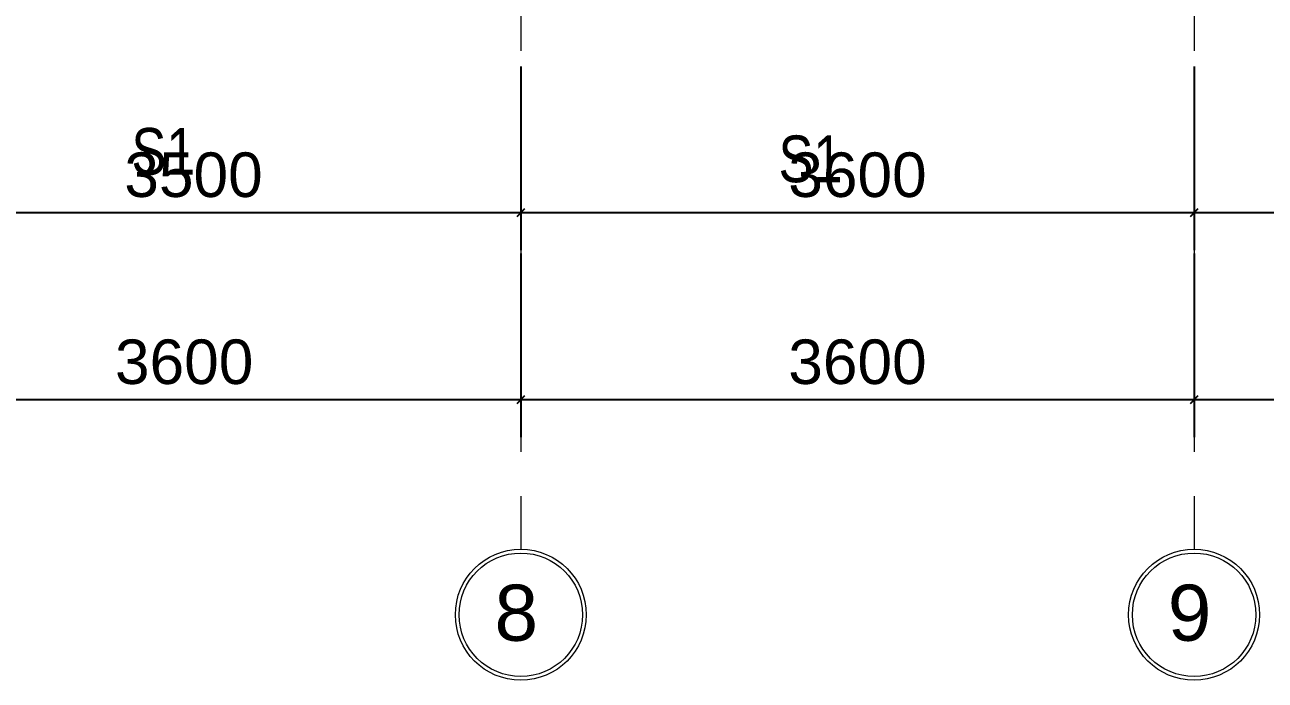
# Model space of a CAD drawing. Header units: millimetres. Extents: x -20510 to 108935, y -243239 to 20306.
# Drawn here: x 23398 to 30030, y -38700 to -35196 of the extents above; entities that cross this region are included whole.
import ezdxf

# ---------------------------------------------------------------- set-up
doc = ezdxf.new("R2010")
doc.units = ezdxf.units.MM
doc.linetypes.add('Hidden', pattern=[714.375, 476.25, -238.125])
for name, color, linetype, lineweight in [('A-ANNO-DIMS', 1, 'Continuous', 9), ('G-ANNO-TEXT', 2, 'Continuous', 9), ('S-GRID', 1, 'Continuous', 9), ('S-GRID-IDEN', 1, 'Continuous', 9)]:
    doc.layers.add(name, color=color, linetype=linetype, lineweight=lineweight)
doc.styles.add('Arial_2', font='arial.ttf', dxfattribs={"height": 300})
doc.styles.add('Arial_3', font='arial.ttf', dxfattribs={"width": 0.8, "height": 250})
doc.styles.add('Arial_5', font='arial.ttf', dxfattribs={"height": 238.125})
doc.dimstyles.new('SecretInternalLinAngDimStyle5p4736185', dxfattribs={"dimscale": 304.8, "dimtxt": 242.94927, "dimasz": 0.130208, "dimexe": 0.656168, "dimexo": 0.0625, "dimgap": 0.260417, "dimtad": 1, "dimdec": 0, "dimrnd": 100, "dimzin": 0, "dimdsep": 46, "dimtxsty": 'Arial_5', "dimblk1": 'OBLIQUE', "dimblk2": 'OBLIQUE', "dimsah": 1, "dimcen": 0.09, "dimdle": 0.492126, "dimazin": 0, "dimtfac": 1, "dimtdec": 4, "dimtix": 1, "dimtmove": 0, "dimatfit": 3, "dimfxl": 2.624672, "dimfxlon": 1, "dimtvp": 1, "dimtolj": 1, "dimtzin": 0, "dimarcsym": 2})

# ---------------------------------------------------------------- blocks, each defined once
blk = doc.blocks.new('Grid - TRUC  D1-102336-02_MẶT BẰNG TẦNG 2')
at = {"layer": 'S-GRID-IDEN'}
for radius in [3.5, 3.3]:
    blk.add_circle((0, 0), radius, dxfattribs=at)
blk = doc.blocks.new('_Oblique')
at = {"color": 0, "linetype": 'ByBlock', "lineweight": -2}
blk.add_line((-0.5, -0.5), (0.5, 0.5), dxfattribs=at)
blk = doc.blocks.new('DIMBLOCK8-02_MẶT BẰNG TẦNG 2')
at = {"layer": 'A-ANNO-DIMS', "color": 0, "lineweight": -2, "transparency": 16777216}
for p, q in [((22450, -36419.1), (22450, -37400)), ((26050, -36419.1), (26050, -37400)), ((22300, -37200), (26200, -37200))]:
    blk.add_line(p, q, dxfattribs=at)
at = {"layer": 'Defpoints', "color": 0, "transparency": 16777216}
for p in [(22450, -36400), (26050, -36400), (26050, -37200)]:
    blk.add_point(p, dxfattribs=at)
at = {"layer": 'A-ANNO-DIMS', "color": 0, "lineweight": -2, "transparency": 16777216, "xscale": 39.6875, "yscale": 39.6875, "zscale": 39.6875, "rotation": 180}
blk.add_blockref('_Oblique', (22450, -37200), dxfattribs=at)
at = {"layer": 'A-ANNO-DIMS', "color": 0, "lineweight": -2, "transparency": 16777216, "xscale": 39.6875, "yscale": 39.6875, "zscale": 39.6875}
blk.add_blockref('_Oblique', (26050, -37200), dxfattribs=at)
at = {"layer": 'A-ANNO-DIMS', "color": 0, "transparency": 16777216, "insert": (24250, -36999), "char_height": 238.12, "width": 879.103, "attachment_point": 5, "style": 'Arial_5'}
blk.add_mtext('\\A1;3600', dxfattribs=at)
blk = doc.blocks.new('DIMBLOCK9-02_MẶT BẰNG TẦNG 2')
at = {"layer": 'A-ANNO-DIMS', "color": 0, "lineweight": -2, "transparency": 16777216}
for p, q in [((26050, -36419.1), (26050, -37400)), ((29650, -36419.1), (29650, -37400)), ((25900, -37200), (29800, -37200))]:
    blk.add_line(p, q, dxfattribs=at)
at = {"layer": 'Defpoints', "color": 0, "transparency": 16777216}
for p in [(26050, -36400), (29650, -36400), (29650, -37200)]:
    blk.add_point(p, dxfattribs=at)
at = {"layer": 'A-ANNO-DIMS', "color": 0, "lineweight": -2, "transparency": 16777216, "xscale": 39.6875, "yscale": 39.6875, "zscale": 39.6875, "rotation": 180}
blk.add_blockref('_Oblique', (26050, -37200), dxfattribs=at)
at = {"layer": 'A-ANNO-DIMS', "color": 0, "lineweight": -2, "transparency": 16777216, "xscale": 39.6875, "yscale": 39.6875, "zscale": 39.6875}
blk.add_blockref('_Oblique', (29650, -37200), dxfattribs=at)
at = {"layer": 'A-ANNO-DIMS', "color": 0, "transparency": 16777216, "insert": (27850, -36999), "char_height": 238.12, "width": 879.103, "attachment_point": 5, "style": 'Arial_5'}
blk.add_mtext('\\A1;3600', dxfattribs=at)
blk = doc.blocks.new('DIMBLOCK10-02_MẶT BẰNG TẦNG 2')
at = {"layer": 'A-ANNO-DIMS', "color": 0, "lineweight": -2, "transparency": 16777216}
for p, q in [((29650, -36419.1), (29650, -37400)), ((33350, -36419.1), (33350, -37400)), ((29500, -37200), (33500, -37200))]:
    blk.add_line(p, q, dxfattribs=at)
at = {"layer": 'Defpoints', "color": 0, "transparency": 16777216}
for p in [(29650, -36400), (33350, -36400), (33350, -37200)]:
    blk.add_point(p, dxfattribs=at)
at = {"layer": 'A-ANNO-DIMS', "color": 0, "lineweight": -2, "transparency": 16777216, "xscale": 39.6875, "yscale": 39.6875, "zscale": 39.6875, "rotation": 180}
blk.add_blockref('_Oblique', (29650, -37200), dxfattribs=at)
at = {"layer": 'A-ANNO-DIMS', "color": 0, "lineweight": -2, "transparency": 16777216, "xscale": 39.6875, "yscale": 39.6875, "zscale": 39.6875}
blk.add_blockref('_Oblique', (33350, -37200), dxfattribs=at)
at = {"layer": 'A-ANNO-DIMS', "color": 0, "transparency": 16777216, "insert": (31500, -36999), "char_height": 238.12, "width": 879.103, "attachment_point": 5, "style": 'Arial_5'}
blk.add_mtext('\\A1;3700', dxfattribs=at)
blk = doc.blocks.new('DIMBLOCK35-02_MẶT BẰNG TẦNG 2')
at = {"layer": 'A-ANNO-DIMS', "color": 0, "lineweight": -2, "transparency": 16777216}
for p, q in [((22550, -35419.1), (22550, -36400)), ((26050, -35419.1), (26050, -36400)), ((22400, -36200), (26200, -36200))]:
    blk.add_line(p, q, dxfattribs=at)
at = {"layer": 'Defpoints', "color": 0, "transparency": 16777216}
for p in [(22550, -35400), (26050, -35400), (26050, -36200)]:
    blk.add_point(p, dxfattribs=at)
at = {"layer": 'A-ANNO-DIMS', "color": 0, "lineweight": -2, "transparency": 16777216, "xscale": 39.6875, "yscale": 39.6875, "zscale": 39.6875, "rotation": 180}
blk.add_blockref('_Oblique', (22550, -36200), dxfattribs=at)
at = {"layer": 'A-ANNO-DIMS', "color": 0, "lineweight": -2, "transparency": 16777216, "xscale": 39.6875, "yscale": 39.6875, "zscale": 39.6875}
blk.add_blockref('_Oblique', (26050, -36200), dxfattribs=at)
at = {"layer": 'A-ANNO-DIMS', "color": 0, "transparency": 16777216, "insert": (24300, -35999), "char_height": 238.12, "width": 879.103, "attachment_point": 5, "style": 'Arial_5'}
blk.add_mtext('\\A1;3500', dxfattribs=at)
blk = doc.blocks.new('DIMBLOCK36-02_MẶT BẰNG TẦNG 2')
at = {"layer": 'A-ANNO-DIMS', "color": 0, "lineweight": -2, "transparency": 16777216}
for p, q in [((26050, -35419.1), (26050, -36400)), ((29650, -35419.1), (29650, -36400)), ((25900, -36200), (29800, -36200))]:
    blk.add_line(p, q, dxfattribs=at)
at = {"layer": 'Defpoints', "color": 0, "transparency": 16777216}
for p in [(26050, -35400), (29650, -35400), (29650, -36200)]:
    blk.add_point(p, dxfattribs=at)
at = {"layer": 'A-ANNO-DIMS', "color": 0, "lineweight": -2, "transparency": 16777216, "xscale": 39.6875, "yscale": 39.6875, "zscale": 39.6875, "rotation": 180}
blk.add_blockref('_Oblique', (26050, -36200), dxfattribs=at)
at = {"layer": 'A-ANNO-DIMS', "color": 0, "lineweight": -2, "transparency": 16777216, "xscale": 39.6875, "yscale": 39.6875, "zscale": 39.6875}
blk.add_blockref('_Oblique', (29650, -36200), dxfattribs=at)
at = {"layer": 'A-ANNO-DIMS', "color": 0, "transparency": 16777216, "insert": (27850, -35999), "char_height": 238.12, "width": 879.103, "attachment_point": 5, "style": 'Arial_5'}
blk.add_mtext('\\A1;3600', dxfattribs=at)
blk = doc.blocks.new('DIMBLOCK37-02_MẶT BẰNG TẦNG 2')
at = {"layer": 'A-ANNO-DIMS', "color": 0, "lineweight": -2, "transparency": 16777216}
for p, q in [((29650, -35419.1), (29650, -36400)), ((32150, -35419.1), (32150, -36400)), ((29500, -36200), (32300, -36200))]:
    blk.add_line(p, q, dxfattribs=at)
at = {"layer": 'Defpoints', "color": 0, "transparency": 16777216}
for p in [(29650, -35400), (32150, -35400), (32150, -36200)]:
    blk.add_point(p, dxfattribs=at)
at = {"layer": 'A-ANNO-DIMS', "color": 0, "lineweight": -2, "transparency": 16777216, "xscale": 39.6875, "yscale": 39.6875, "zscale": 39.6875, "rotation": 180}
blk.add_blockref('_Oblique', (29650, -36200), dxfattribs=at)
at = {"layer": 'A-ANNO-DIMS', "color": 0, "lineweight": -2, "transparency": 16777216, "xscale": 39.6875, "yscale": 39.6875, "zscale": 39.6875}
blk.add_blockref('_Oblique', (32150, -36200), dxfattribs=at)
at = {"layer": 'A-ANNO-DIMS', "color": 0, "transparency": 16777216, "insert": (30900, -35999), "char_height": 238.12, "width": 879.103, "attachment_point": 5, "style": 'Arial_5'}
blk.add_mtext('\\A1;2500', dxfattribs=at)

msp = doc.modelspace()

# ---------------------------------------------------------------- linework, layer by layer
at = {"layer": 'S-GRID', "linetype": 'Hidden'}
for p, q in [((26050, -17000), (26050, -38000)), ((29650, -17000), (29650, -38000))]:
    msp.add_line(p, q, dxfattribs=at)

# ---------------------------------------------------------------- block references
at = {"layer": 'S-GRID-IDEN', "xscale": 99.99999999999991, "yscale": 99.99999999999991, "zscale": 99.99999999999991, "rotation": 180}
for p in [(26050, -38350), (29650, -38350)]:
    msp.add_blockref('Grid - TRUC  D1-102336-02_MẶT BẰNG TẦNG 2', p, dxfattribs=at)

# ---------------------------------------------------------------- texts
at = {"layer": 'G-ANNO-TEXT', "color": 7, "char_height": 250, "width": 410.464, "attachment_point": 1, "style": 'Arial_3', "bg_fill": 3, "box_fill_scale": 1.25, "bg_fill_color": 9, "bg_fill_true_color": 13158600, "bg_fill_transparency": 0}
for insert in [(23968, -35747.5), (27428, -35787.5)]:
    msp.add_mtext('S1', dxfattribs=dict(at, insert=insert))

# ---------------------------------------------------------------- dimensions: what is measured, and where the dimension line sits
at = {"layer": 'A-ANNO-DIMS'}
for base, p1, p2, override, picture, middle in [((32150, -36200), (29650, -35400), (32150, -35400), {"dimpost": '<>', "dimfxl": 2500}, 'DIMBLOCK37-02_MẶT BẰNG TẦNG 2', (30900, -35999)), ((26050, -37200), (22450, -36400), (26050, -36400), {"dimpost": '<>', "dimfxl": 3600}, 'DIMBLOCK8-02_MẶT BẰNG TẦNG 2', (24250, -36999)), ((29650, -37200), (26050, -36400), (29650, -36400), {"dimpost": '<>', "dimfxl": 3600}, 'DIMBLOCK9-02_MẶT BẰNG TẦNG 2', (27850, -36999)), ((33350, -37200), (29650, -36400), (33350, -36400), {"dimpost": '<>', "dimfxl": 3700}, 'DIMBLOCK10-02_MẶT BẰNG TẦNG 2', (31500, -36999))]:
    dim = msp.add_linear_dim(base=base, p1=p1, p2=p2, dimstyle='SecretInternalLinAngDimStyle5p4736185', override=override, dxfattribs=at)
    dim.commit()
    dim.dimension.update_dxf_attribs({"geometry": picture, "text_midpoint": middle})

# ---------------------------------------------------------------- next in the draw order: texts
at = {"layer": 'S-GRID-IDEN', "char_height": 300, "width": 288.607, "attachment_point": 1, "style": 'Arial_2', "bg_fill": 3, "box_fill_scale": 1.25, "bg_fill_color": 9, "bg_fill_true_color": 13158600, "bg_fill_transparency": 0}
for s, insert in [('8', (25909.2, -38189.2)), ('9', (29509.2, -38189.2))]:
    msp.add_mtext(s, dxfattribs=dict(at, insert=insert))

# ---------------------------------------------------------------- next in the draw order: dimensions: what is measured, and where the dimension line sits
at = {"layer": 'A-ANNO-DIMS'}
for base, p1, p2, override, picture, middle in [((26050, -36200), (22550, -35400), (26050, -35400), {"dimpost": '<>', "dimfxl": 3500}, 'DIMBLOCK35-02_MẶT BẰNG TẦNG 2', (24300, -35999)), ((29650, -36200), (26050, -35400), (29650, -35400), {"dimpost": '<>', "dimfxl": 3600}, 'DIMBLOCK36-02_MẶT BẰNG TẦNG 2', (27850, -35999))]:
    dim = msp.add_linear_dim(base=base, p1=p1, p2=p2, dimstyle='SecretInternalLinAngDimStyle5p4736185', override=override, dxfattribs=at)
    dim.commit()
    dim.dimension.update_dxf_attribs({"geometry": picture, "text_midpoint": middle})

doc.saveas('drawing.dxf')
